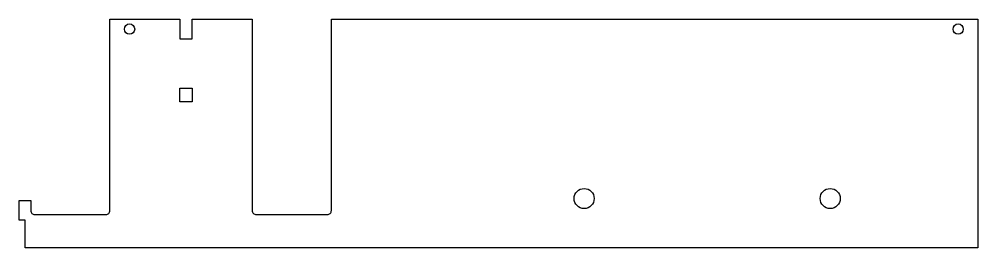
# Model space of a CAD drawing. Extents: x -729 to -242, y -24 to 92.
import ezdxf

# ---------------------------------------------------------------- set-up
doc = ezdxf.new("R2010")
doc.units = 0
doc.header["$MEASUREMENT"] = 0
doc.layers.get('0').update_dxf_attribs({"linetype": 'CONTINUOUS'})

msp = doc.modelspace()

# ---------------------------------------------------------------- linework, layer by layer
at = {"color": 7, "linetype": 'CONTINUOUS'}
msp.add_lwpolyline([(-570.4, -5.1), (-570.4, 92), (-242, 92), (-242, -24), (-726, -24), (-726, -10), (-729, -10), (-729, 0), (-723.1, 0), (-723.1, -5.1, 0.414214), (-721.1, -7.1), (-684.9, -7.1, 0.414214), (-682.9, -5.1), (-682.9, 92), (-647.35, 92), (-647.35, 82), (-641.15, 82), (-641.15, 92), (-610.6, 92), (-610.6, -5.1, 0.414214), (-608.6, -7.1), (-572.4, -7.1, 0.414214)], format="xyb", close=True, dxfattribs=at)
msp.add_lwpolyline([(-647.35, 57), (-641.15, 57), (-641.15, 50), (-647.35, 50)], close=True, dxfattribs=at)
for centre, radius in [((-672.9, 87), 2.6), ((-252, 87), 2.6), ((-442, 1), 5.1), ((-317, 1), 5.1)]:
    msp.add_circle(centre, radius, dxfattribs=at)

doc.saveas('drawing.dxf')
